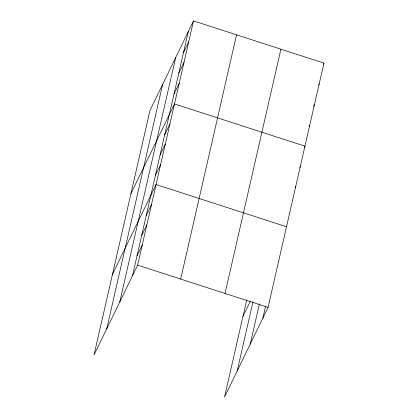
<?xml version="1.0" encoding="UTF-8"?>
<svg xmlns="http://www.w3.org/2000/svg" width="418" height="418" viewBox="0 0 418 418"><rect width="100%" height="100%" fill="white"/><g stroke="black" fill="none" stroke-linecap="round" stroke-linejoin="round"><path stroke-width="0.63" d="M106.721 328.82L162.576 84.567M119.762 301.953L175.623 57.705M132.428 275.875L188.288 31.627M193.492 20.9L149.916 110.645L94.055 354.892L137.637 265.148L193.492 20.9L323.945 63.108L268.084 307.355L224.508 397.1L246.683 300.124M180.68 279.078L236.541 34.83M225.036 293.426L280.896 49.178M237.168 371.022L253.01 301.759M250.215 344.16L259.432 303.86M262.875 318.082L265.613 306.117M183.539 52.391L188.748 41.659M178.789 73.15L183.998 62.423M174.04 93.909L179.249 83.182M130.923 193.691L174.505 103.946L304.952 146.148L304.403 147.282M164.687 134.821L169.896 124.094M160.078 154.974L165.288 144.247M155.47 175.126L160.679 164.394M112.489 274.292L156.071 184.547L286.518 226.755M146.253 215.427L151.462 204.7M141.645 235.574L146.854 224.847M137.036 255.727L142.245 245M323.396 64.236L323.945 63.108M318.647 84.995L319.195 83.866M313.625 106.324L314.446 104.631M309.153 126.518L309.701 125.39M299.795 167.43L300.343 166.301M295.186 187.583L295.735 186.454M242.942 316.499L250.372 301.195M137.637 265.148L268.084 307.355"/></g></svg>
